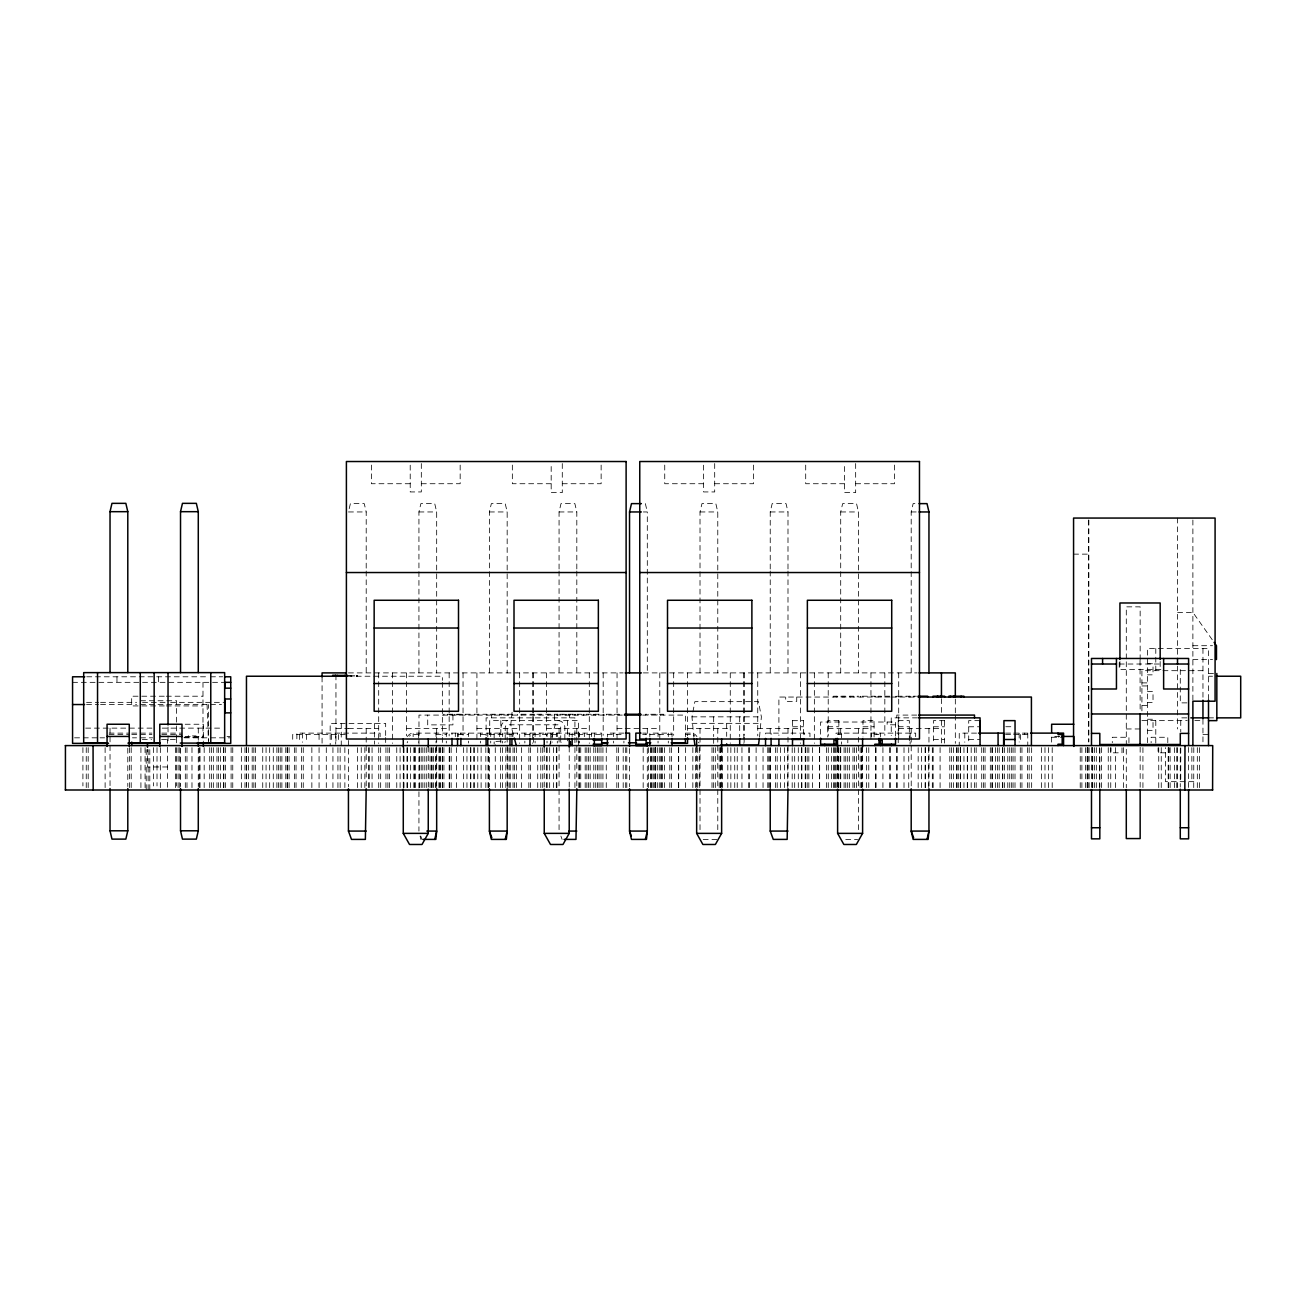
<?xml version="1.0" encoding="UTF-8"?>
<svg xmlns="http://www.w3.org/2000/svg" width="1306" height="1306" viewBox="0 0 1306 1306"><rect width="100%" height="100%" fill="white"/><g stroke="black" fill="none" stroke-linecap="round" stroke-linejoin="round"><path stroke-width="0.75" stroke-dasharray="5 3.75" d="M501.047 727.426L501.096 726.658A6.938 6.938 0 0 1 507.087 720.683L507.854 720.634M759.537 737.155L761.382 716.847L758.476 701.649L694.874 701.649L691.968 716.847L693.812 737.155M512.083 712.309L510.76 724.797L513.797 736.143M349.224 508.622L350.383 503.626L364.26 503.626L366.202 511.952L366.202 568.992M418.932 672.9L418.932 511.952L420.875 503.626L434.735 503.626L436.677 511.952L436.677 672.9M489.407 672.9L489.407 511.952L491.35 503.626L505.226 503.626L507.169 511.952L507.169 672.9M559.066 568.992L559.066 511.952L560.992 503.626L574.869 503.626L576.811 511.952L576.811 568.992M700.016 672.9L700.016 511.952L701.959 503.626L715.835 503.626L717.778 511.952L717.778 672.9M770.23 568.992L770.23 511.952L772.173 503.626L786.049 503.626L787.991 511.952L787.991 568.992M840.705 672.9L840.705 511.952L842.648 503.626L856.524 503.626L858.466 511.952L858.466 672.9M911.196 672.9L911.196 511.952L913.139 503.626L917.106 503.626M549.614 745.595L555.164 724.797L554.103 713.974M500.9 741.171L495.496 741.433L495.496 745.595M410.215 483.726L371.377 483.726L371.377 463.548M421.316 483.726L460.169 483.726L460.169 463.548M551.181 483.726L512.344 483.726L512.344 463.548M562.282 483.726L601.135 483.726L601.135 463.548M703.591 483.726L664.738 483.726L664.738 463.548M714.692 483.726L753.546 483.726L753.546 463.548M844.558 483.726L805.704 483.726L805.704 463.548M855.659 483.726L894.496 483.726L894.496 463.548M348.441 511.952L366.202 511.952M418.932 511.952L436.677 511.952M489.407 511.952L507.169 511.952M559.066 511.952L576.811 511.952M643.352 511.952L647.303 511.952L647.303 672.9M700.016 511.952L717.778 511.952M770.23 511.952L787.991 511.952M840.705 511.952L858.466 511.952M911.196 511.952L917.106 511.952M1073.565 554.136L1088.829 554.136M1177.62 612.4L1192.884 612.4L1214.107 642.372M1192.884 645.703L1212.539 645.703M1192.884 659.579L1212.539 659.579M1147.468 663.742L1153.018 663.742L1153.018 674.843L1147.468 674.843M1119.226 664.019L1160.854 664.019M1160.854 669.57L1119.226 669.57L1119.226 660.314M1202.957 670.68L1141.917 670.68L1141.917 712.635M348.441 672.9L623.158 672.9M643.352 672.9L917.106 672.9M1208.507 673.455L1213.503 673.455M347.494 675.398L357.289 675.398L357.289 676.23M347.494 676.23L442.359 676.23L442.359 680.312M1208.507 676.23L1212.539 676.23M86.751 676.786L208.421 676.786M210.462 676.786L222.657 676.786M72.565 682.336L225.187 682.336M1141.917 682.891L1147.468 682.891M1141.917 685.944L1147.468 685.944M1147.468 691.494L1153.018 691.494L1153.018 702.595L1147.468 702.595M164.262 696.212L131.661 696.212L131.661 705.926L164.262 705.926M166.303 696.212L202.985 696.212M889.761 696.212L878.171 696.212L878.171 697.045M913.58 696.212L916.437 696.212M889.761 697.045L778.898 697.045L778.898 735.49M890.904 697.045L916.437 697.045M140.542 700.751L176.62 700.751L176.62 737.547M86.555 702.35L98.554 702.35M100.562 702.35L136.542 702.35M142.55 702.35L168.605 702.35M170.613 702.35L225.187 702.35M1186.942 702.873L1180.281 702.873L1180.281 665.962M86.555 704.538L98.554 704.538M100.562 704.538L136.542 704.538M140.542 704.538L221.481 704.538M1141.917 705.371L1147.468 705.371M166.303 705.926L202.985 705.926M557.646 714.251L557.646 715.084L557.76 714.251L536.44 714.251L536.44 715.084M622.325 715.084L418.981 715.084L418.932 831.073M642.666 715.084L685.372 715.084L685.372 736.878M916.73 715.084L896.798 715.084L896.798 717.859M691.968 716.847L761.382 716.847M917.481 717.859L891.247 717.859L891.247 735.686M1186.811 717.859L1180.755 717.859L1180.755 731.817M1208.507 717.859L1214.547 717.859M1147.468 719.247L1153.018 719.247L1153.018 730.348L1147.468 730.348M792.497 720.667L803.598 720.667M838.844 720.667L827.743 720.634L827.743 737.008M898.218 720.667L909.319 720.634L909.319 743.604M944.565 720.667L933.463 720.634L933.463 743.604M979.794 720.667L968.709 720.634L968.709 743.604M1141.917 720.634L1187.236 720.634M1194.827 720.634L1202.957 720.634M691.968 723.344L761.382 723.344M185.191 724.242L203.344 724.242L203.344 741.433M895.426 724.797L887.133 724.797L887.133 722.022M792.497 726.773L803.598 726.74M827.743 726.74L838.844 726.74M862.972 726.773L874.073 726.74M898.218 726.74L909.319 726.74M933.463 726.773L944.565 726.773M968.709 726.773L979.794 726.773M1005.8 726.74L1011.35 726.74M85.69 728.128L152.149 728.128M162.205 728.128L212.551 728.128M214.576 728.128L222.624 728.128M335.952 728.405L348.163 728.405M348.441 728.405L378.691 728.405M406.444 728.405L449.166 728.405M476.919 728.405L519.657 728.405M546.577 728.405L589.3 728.405M617.052 728.405L623.158 728.405M625.199 728.405L659.791 728.405M687.544 728.405L730.266 728.405M757.741 728.405L800.48 728.405M828.216 728.405L870.955 728.405M898.708 728.405L941.446 728.405M1126.294 728.96L1140.154 728.96M109.084 733.123L129.261 733.123M131.759 733.123L151.937 733.123M161.797 733.123L181.991 733.123M623.909 733.123L607.372 733.123L607.372 736.682M642.683 733.123L646.111 733.123L646.111 736.584M685.372 733.123L690.923 733.123A6.938 6.938 0 0 1 696.931 736.584M976.545 733.123L959.241 733.123L959.241 745.595M1005.571 733.123L1011.628 733.123M1013.652 733.123L1028.638 733.123M109.084 734.511L129.261 734.511M131.759 734.511L151.937 734.511M161.797 734.511L181.991 734.511M345.421 734.511L292.707 734.511L292.707 741.906M418.981 734.511L413.431 734.511A5.551 5.551 0 0 0 409.513 736.127M436.041 734.511L446.309 734.511M458.243 734.511L468.511 734.511M480.445 734.511L512.915 734.511M524.849 734.511L557.303 734.511M569.236 734.511L601.707 734.511M607.372 734.511L623.909 734.511M642.683 734.511L646.111 734.511M649.833 734.511L672.035 734.511M685.372 734.511L690.923 734.511A5.551 5.551 0 0 1 694.841 736.127M837.424 734.511L841.586 734.511M879.036 734.511L874.873 734.511L874.873 733.123M1005.571 734.511L1011.628 734.511M1013.652 734.511L1027.773 734.511M1202.957 734.511L1208.507 734.511M185.191 736.437L203.344 736.437M227.032 736.437L230.738 736.437M1059.721 736.437L1051.64 736.437L1051.64 743.098M183.934 737.27L203.344 737.27M1051.64 737.27L1062.823 737.27M74.556 737.825L98.554 737.825M100.007 737.825L104.562 737.825M132.445 737.825L136.542 737.825M140.542 737.825L152.573 737.825M184.44 737.825L230.738 737.825M142.289 739.604L151.512 739.604M161.569 739.604L176.62 739.604M933.463 739.49L944.565 739.49M968.709 739.49L979.794 739.539M167.609 766.965L147.48 766.965L147.48 749.285M1193.798 781.674L1165.507 781.674L1165.507 747.603M716.945 839.399L703.069 839.399L701.861 836.069M845.749 839.399L857.634 839.399M558.07 720.634L558.837 720.683A6.938 6.938 0 0 1 564.829 726.658L564.878 740.616M560.894 836.069L562.102 839.399M420.761 836.069L421.985 839.399M645.36 503.626L647.303 511.952M420.091 836.069L420.875 839.399M207.05 704.538L208.454 741.433L208.536 704.538M1208.507 699.494L1208.507 648.478L1147.468 648.478L1147.468 744.485M1202.957 648.478L1202.957 699.069M1202.957 719.296L1202.957 745.595M1199.545 747.62L1199.545 789.999M1197.324 747.62L1197.324 789.999M1193.798 747.603L1193.717 789.999M1192.884 520.066L1192.884 701.208M1191.856 747.603L1191.856 781.674M1188.607 747.44L1188.607 787.6M1180.755 747.767L1180.755 781.674M1180.281 748.55L1180.281 787.126M1177.62 518.058L1177.62 655.955M1177.62 666.093L1177.62 690.417M1177.62 692.458L1177.62 728.96M1177.343 747.62L1177.343 789.999M1176.788 747.62L1176.788 789.999M1174.567 747.62L1174.567 789.999M1170.127 747.62L1170.127 789.999M1169.18 747.816L1169.18 752.811L1158.079 752.811L1158.079 747.816M1168.462 747.62L1168.462 789.999M1168.184 747.62L1168.184 789.999M1167.793 742.69L1167.793 737.27L1151.141 737.27L1151.141 742.69M1161.246 747.62L1161.246 789.999M1160.169 661.505L1160.169 669.57M1158.748 747.62L1158.748 789.999M1155.794 648.478L1155.794 670.68M1155.794 720.634L1155.794 744.485M1142.93 747.62L1142.93 789.999M1140.154 659.759L1140.154 606.849L1126.294 606.849L1126.294 659.759M1140.04 660.314L1140.154 712.668M1140.154 747.228L1140.154 787.812M1128.939 742.69L1128.939 737.27L1112.288 737.27L1112.288 742.69M1126.294 661.799L1126.294 787.812M1123.519 747.62L1123.519 789.999M1122.001 747.816L1122.001 752.811L1110.9 752.811L1110.9 747.816M1119.928 661.505L1119.928 669.57M1115.471 747.62L1115.471 789.999M1110.753 747.62L1110.753 789.999M1108.255 747.62L1108.255 789.999M1101.595 747.62L1101.595 789.999M1099.815 748.55L1099.815 787.126M1099.652 747.62L1099.652 789.999M1096.322 747.62L1096.322 789.999M1094.379 747.62L1094.379 789.999M1092.714 747.62L1092.714 789.999M1092.436 747.62L1092.436 789.999M1091.49 747.44L1091.49 787.6M1089.106 747.62L1089.106 789.999M1088.829 520.066L1088.829 741.906M1088.649 520.082L1088.649 741.906M1087.996 747.62L1087.996 789.999M1087.441 747.62L1087.441 789.999M1087.163 747.62L1087.163 789.999M1085.498 747.62L1085.498 789.999M1081.89 747.62L1081.89 789.999M1080.225 747.62L1080.225 789.999M1058.774 735.898L1058.774 737.27M1052.195 747.62L1052.195 789.999M1048.587 747.62L1048.587 789.999M1044.98 747.62L1044.98 789.999M1041.372 747.62L1041.372 789.999M1031.658 747.62L1031.658 789.999M1029.161 747.62L1029.161 789.999M1027.773 733.123L1027.773 745.595M1027.495 747.62L1027.495 789.999M1024.72 733.123L1024.72 734.511M1021.945 747.62L1021.945 789.999M1020.557 734.511L1020.557 742.265M1020.28 747.62L1020.28 789.999M1019.17 733.123L1019.17 742.037M1015.007 747.62L1015.007 789.999M1013.064 747.62L1013.064 789.999M1011.677 747.62L1011.677 789.999M1009.734 747.62L1009.734 789.999M1007.791 747.62L1007.791 789.999M1004.461 747.62L1004.461 789.999M1002.796 747.62L1002.796 789.999M1002.518 747.62L1002.518 789.999M999.188 747.62L999.188 789.999M997.523 747.62L997.523 789.999M995.596 747.62L995.596 789.999M992.266 747.62L992.266 789.999M991.989 747.62L991.989 789.999M990.323 747.62L990.323 789.999M985.051 747.62L985.051 789.999M983.385 747.62L983.385 789.999M981.72 747.62L981.72 789.999M976.17 747.62L976.17 789.999M974.505 747.62L974.505 789.999M971.174 747.62L971.174 789.999M967.566 747.62L967.566 789.999M967.289 747.62L967.289 789.999M964.791 733.123L964.791 742.265M963.959 747.62L963.959 789.999M960.628 747.62L960.628 789.999M960.351 747.62L960.351 789.999M958.686 747.62L958.686 789.999M957.02 747.62L957.02 789.999M956.743 747.62L956.743 789.999M955.323 699.085L955.323 713.174M955.323 715.182L955.323 743.375M953.413 747.62L953.413 789.999M951.47 747.62L951.47 789.999M949.805 747.62L949.805 789.999M944.565 720.634L944.565 743.604M941.446 698.661L941.446 712.537M941.446 720.471L941.446 743.375M940.091 747.62L940.091 789.999M933.153 747.62L933.153 789.999M932.321 747.62L932.321 789.999M928.958 728.405L928.958 786.783M928.713 747.62L928.713 789.999M925.383 747.62L925.383 789.999M925.105 747.62L925.105 789.999M921.497 747.62L921.497 789.999M918.167 747.62L918.167 789.999M915.669 736.682L915.669 733.123L836.036 733.123L836.036 736.682M914.543 696.212L914.543 697.045M913.792 696.212L913.58 697.045M911.196 728.405L911.229 789.999M910.151 697.045L910.151 696.212L895.508 696.212L895.508 697.045M910.119 733.123L910.119 744.208M909.172 696.212L909.172 697.045M908.731 747.62L908.731 789.999M905.923 696.212L905.923 697.045M904.013 747.62L904.013 789.999M898.708 672.9L898.708 739.637M898.479 696.212L898.479 697.045M898.218 720.634L898.218 742.722M897.075 747.62L897.075 789.999M896.798 747.62L896.798 789.999M896.177 696.212L896.177 697.045M895.998 696.212L895.998 697.045M895.541 736.143L895.541 722.022L820.609 722.022L820.609 736.143M890.137 747.62L890.137 789.999M889.859 747.62L889.859 789.999M884.831 672.9L884.831 735.327M882.921 747.62L882.921 789.999M881.321 696.212L881.321 697.045M880.424 733.123L880.424 736.682M876.816 733.123L876.816 734.511M875.983 747.62L875.983 789.999M875.706 747.62L875.706 789.999M875.216 697.045L875.216 696.212L857.193 696.212L857.193 697.045M874.971 696.212L874.971 697.045M874.073 737.008L874.073 720.634L862.972 720.634L862.972 737.008M871.265 733.123L871.265 736.682M870.955 672.9L870.955 739.637M868.768 747.62L868.768 789.999M866.547 747.62L866.547 789.999M862.597 747.048L862.678 789.999M861.846 747.62L861.846 789.999M861.568 747.62L861.568 789.999M860.474 696.212L860.474 697.045M860.181 747.62L860.181 789.999M858.466 728.405L858.466 831.073M856.573 747.62L856.573 789.999M855.659 463.548L855.659 492.607L844.558 492.607L844.558 463.548M854.63 747.62L854.63 789.999M853.732 697.045L853.732 696.212L833.391 696.212L833.391 697.045M852.965 747.62L852.965 789.999M850.581 696.212L850.581 697.045M849.357 696.212L849.357 697.045M849.357 747.62L849.357 789.999M847.806 739.963L847.806 742.804M847.692 747.62L847.692 789.999M845.749 747.62L845.749 789.999M844.394 696.212L844.394 697.045M844.084 747.62L844.084 789.999M843.627 696.212L843.627 697.045M842.484 696.212L842.484 697.045M841.586 733.123L841.586 744.208M840.705 728.405L840.705 736.453M840.754 747.62L840.754 789.999M840.476 747.62L840.476 789.999M838.844 720.634L838.844 737.008M838.811 747.62L838.811 789.999M838.256 747.62L838.256 789.999M837.701 696.212L837.701 697.045M837.619 747.048L837.619 787.192M836.868 747.62L836.868 789.999M836.33 696.212L836.33 697.045M835.481 747.62L835.481 789.999M834.371 747.62L834.371 789.999M833.538 747.62L833.538 789.999M831.596 747.62L831.596 789.999M828.216 672.9L828.216 735.898M828.265 747.62L828.265 789.999M826.6 747.62L826.6 789.999M819.662 747.62L819.662 789.999M819.384 747.62L819.384 789.999M814.356 672.9L814.356 743.375M812.446 747.62L812.446 789.999M809.949 736.682L809.949 733.123L765.545 733.123L765.545 736.682M808.838 747.62L808.838 789.999M807.173 747.62L807.173 789.999M805.508 747.62L805.508 789.999M805.231 747.62L805.231 789.999M804.398 733.123L804.398 734.511M803.598 720.634L803.598 737.008M801.9 747.62L801.9 789.999M801.623 747.62L801.623 789.999M800.48 672.9L800.48 743.375M798.293 747.62L798.293 789.999M796.725 697.045L796.725 701.371L785.69 701.371L785.69 697.045M794.685 747.62L794.685 789.999M792.497 720.634L792.497 737.008M792.187 747.62L792.187 789.999M787.991 571.032L787.991 672.9M787.991 728.405L787.991 786.783M787.747 747.62L787.747 789.999M784.416 747.62L784.416 789.999M780.531 747.62L780.531 789.999M777.201 747.62L777.201 789.999M775.535 747.62L775.535 789.999M771.095 733.123L771.095 734.511M770.23 571.032L770.23 672.9M770.23 728.405L770.23 736.453M770.262 747.62L770.262 789.999M769.985 747.62L769.985 789.999M768.875 747.62L768.875 789.999M767.765 747.62L767.765 789.999M763.047 747.62L763.047 789.999M757.741 672.9L757.741 735.898M756.109 747.62L756.109 789.999M749.171 747.62L749.171 789.999M748.893 747.62L748.893 789.999M744.142 672.9L744.142 735.327M744.142 737.335L744.142 743.375M743.865 672.9L743.865 743.375M741.955 747.62L741.955 789.999M739.686 716.847L739.686 736.568M737.237 747.62L737.237 789.999M734.739 747.62L734.739 789.999M730.854 747.62L730.854 789.999M730.266 672.9L730.266 743.375M727.817 747.62L727.817 789.999M726.675 723.361L726.675 736.372M722.545 747.62L722.545 789.999M721.63 747.048L721.712 789.999M720.879 747.62L720.879 789.999M720.602 747.62L720.602 789.999M719.214 747.62L719.214 789.999M717.778 728.405L717.778 831.073M715.329 747.62L715.329 789.999M714.692 463.548L714.692 491.938L703.591 491.938L703.591 463.548M713.664 716.847L713.664 736.568M713.664 738.527L713.664 743.408M713.664 747.62L713.664 789.999M711.999 747.62L711.999 789.999M700.016 728.405L700.016 831.073M699.232 747.62L699.232 789.999M697.29 747.62L697.29 789.999M696.653 747.048L696.653 787.192M695.625 747.62L695.625 789.999M692.849 747.62L692.849 789.999M687.544 672.9L687.544 735.898M685.634 747.62L685.634 789.999M678.696 747.62L678.696 789.999M678.418 747.62L678.418 789.999M673.667 672.9L673.667 735.327M672.035 736.682L672.035 733.123L649.833 733.123L649.833 736.682M671.48 747.62L671.48 789.999M669.815 747.62L669.815 789.999M668.297 733.123L668.297 736.584M668.297 741.139L668.297 743M664.542 747.62L664.542 789.999M663.579 715.084L663.579 714.251L645.376 714.251L645.376 715.084M662.599 747.62L662.599 789.999M661.211 747.62L661.211 789.999M660.934 747.62L660.934 789.999M660.444 714.251L660.444 715.084M659.791 672.9L659.791 739.637M659.269 747.62L659.269 789.999M658.044 733.123L658.044 736.584M658.044 741.139L658.044 743M657.326 747.62L657.326 789.999M657.049 714.251L657.049 715.084M655.661 747.62L655.661 789.999M655.383 747.62L655.383 789.999M654.828 747.62L654.828 789.999M653.718 747.62L653.718 789.999M652.053 747.62L652.053 789.999M651.221 747.62L651.221 789.999M650.388 747.62L650.388 789.999M648.445 747.62L648.445 789.999M648.151 714.251L648.151 715.084M647.303 728.405L647.303 736.453M647.303 748.534L647.303 786.783M643.172 747.62L643.172 789.999M629.541 748.534L629.541 786.783M626.798 747.62L626.798 789.999M625.688 747.62L625.688 789.999M623.909 741.139L623.909 743M623.191 747.62L623.191 789.999M619.289 715.084L619.289 714.251L602.997 714.251L602.997 715.084M618.473 747.62L618.473 789.999M618.179 714.251L618.179 715.084M617.052 672.9L617.052 739.637M616.807 747.62L616.807 789.999M614.571 714.251L614.571 715.084M613.64 733.123L613.64 736.584M613.64 741.139L613.64 743M606.31 714.251L606.31 715.084M606.262 747.62L606.262 789.999M603.747 714.251L603.747 715.084M603.552 714.251L603.552 715.084M603.176 672.9L603.176 735.327M602.931 747.62L602.931 789.999M601.707 736.584L601.707 733.123L413.137 733.123L413.137 736.682M600.989 747.62L600.989 789.999M599.046 747.62L599.046 789.999M599.013 715.084L599.013 714.251L582.966 714.251L582.966 715.084M598.491 714.251L598.491 715.084M597.381 747.62L597.381 789.999M595.732 747.62L595.732 789.999M595.405 714.251L595.405 715.084M594.916 714.251L594.916 715.084M594.344 733.123L594.344 736.682M593.626 714.251L593.626 715.084M593.789 747.62L593.789 789.999M591.438 733.123L591.438 736.584M590.181 747.62L590.181 789.999M589.3 672.9L589.3 743.375M588.516 747.62L588.516 789.999M588.353 714.251L588.353 715.084M586.851 747.62L586.851 789.999M585.186 747.62L585.186 789.999M584.353 733.123L584.353 736.682M583.913 714.251L583.913 715.084M583.7 714.251L583.7 715.084M581.431 715.084L581.431 714.251L559.311 714.251L559.311 715.084M580.746 747.62L580.746 789.999M579.505 733.123L579.505 736.584M579.505 741.139L579.505 743M579.635 747.62L579.635 789.999M578.803 733.123L578.803 742.265M578.803 747.62L578.803 789.999M578.525 745.595L578.525 720.634L489.717 720.634L489.717 735.996M577.725 714.251L577.725 715.084M576.811 571.032L576.811 672.9M576.811 728.405L576.811 786.783M575.342 714.251L575.342 715.084M574.918 735.686L574.918 717.859L486.11 717.859L486.11 735.686M574.918 737.678L574.918 743.62M574.918 747.62L574.918 789.999M574.362 714.251L574.362 715.084M572.534 714.251L572.534 715.084M572.142 733.123L572.142 736.682M570.281 714.251L570.281 715.084M569.367 715.084L569.367 717.859M569.236 733.123L569.236 736.584M569.22 747.048L569.22 787.192M568.208 714.251L568.208 715.084M567.424 720.634L567.424 740.877M566.233 714.251L566.233 715.084M565.253 714.251L565.253 715.084M562.853 714.251L562.853 715.084M562.282 463.548L562.282 492.607L551.181 492.607L551.181 463.548M560.715 740.747L560.715 727.573A2.775 2.775 0 0 0 557.94 724.797L507.985 724.797A2.775 2.775 0 0 0 505.21 727.573L505.21 740.747M559.066 571.032L559.066 672.9M559.066 728.405L559.066 831.073M557.352 714.251L557.352 715.084M557.303 733.123L557.303 736.584M557.303 741.139L557.303 743M556.878 747.62L556.878 789.999M556.323 733.123L556.323 736.682M556.323 747.62L556.323 789.999M554.283 714.251L554.283 715.084M553.548 747.62L553.548 789.999M552.16 733.123L552.16 742.265M550.773 733.123L550.773 744.208M549.663 747.62L549.663 789.999M548.194 714.251L548.194 715.084M547.165 747.62L547.165 789.999M547.034 733.123L547.034 736.584M547.034 741.139L547.034 743M546.577 672.9L546.577 735.898M546.332 747.62L546.332 789.999M545.5 733.123L545.5 734.511M544.243 747.048L544.243 787.192M542.725 747.62L542.725 789.999M540.782 747.62L540.782 789.999M540.096 714.251L540.096 715.084M539.949 733.123L539.949 736.682M537.729 747.62L537.729 789.999M535.101 733.123L535.101 736.584M535.101 741.139L535.101 743M534.089 715.084L534.089 714.251L517.584 714.251L517.584 715.084M533.534 672.9L533.534 735.327M533.534 737.335L533.534 743.375M533.191 714.251L533.191 715.084M532.701 672.9L532.701 743.375M530.514 747.62L530.514 789.999M529.958 733.123L529.958 736.682M528.848 747.62L528.848 789.999M524.849 733.123L524.849 736.584M524.849 741.139L524.849 743M521.633 747.62L521.633 789.999M521.094 714.251L521.094 715.084M519.657 672.9L519.657 743.375M517.47 733.123L517.47 734.511M516.36 747.62L516.36 789.999M514.417 747.62L514.417 789.999M512.915 733.123L512.915 736.584M513.029 747.62L513.029 789.999M512.23 715.084L512.23 714.251L489.619 714.251L489.619 715.084M511.919 733.123L511.919 736.682M510.254 747.62L510.254 789.999M509.977 733.123L509.977 736.682M509.144 747.62L509.144 789.999M508.72 714.251L508.72 715.084M507.756 747.62L507.756 789.999M507.365 714.251L507.365 715.084M507.169 728.405L507.169 786.783M505.814 747.62L505.814 789.999M502.647 733.123L502.647 736.584M502.647 741.139L502.647 743M502.484 747.62L502.484 789.999M501.847 714.251L501.847 715.084M500.998 714.251L500.998 715.084M500.818 720.634L500.818 742.82M500.541 747.62L500.541 789.999M499.725 714.251L499.725 715.084M499.708 733.123L499.708 736.682M495.268 747.62L495.268 789.999M494.403 714.251L494.403 715.084M494.158 733.123L494.158 744.208M492.901 714.251L492.901 715.084M491.66 715.084L491.66 717.859M490.713 733.123L490.713 736.584M490.713 741.139L490.713 743M489.407 728.405L489.407 736.453M489.407 748.534L489.407 786.783M488.33 747.62L488.33 789.999M488.052 747.62L488.052 789.999M487.775 733.123L487.775 736.682M486.975 715.084L486.975 714.251L443.828 714.251L443.828 715.084M485.832 747.62L485.832 789.999M481.114 747.62L481.114 789.999M480.445 733.123L480.445 736.584M480.445 741.139L480.445 743M478.11 714.251L478.11 715.084M477.784 747.62L477.784 789.999M476.919 672.9L476.919 739.637M474.6 714.251L474.6 715.084M474.176 747.62L474.176 789.999M473.898 747.62L473.898 789.999M470.846 747.62L470.846 789.999M470.568 747.62L470.568 789.999M468.511 733.123L468.511 736.584M468.511 741.139L468.511 743M466.96 747.62L466.96 789.999M465.736 714.251L465.736 715.084M463.646 747.62L463.646 789.999M463.042 672.9L463.042 735.327M462.226 714.251L462.226 715.084M460.871 733.123L460.871 734.511M459.843 714.251L459.843 715.084M458.863 714.251L458.863 715.084M458.243 733.123L458.243 736.584M457.541 733.123L457.541 736.682M457.035 714.251L457.035 715.084M456.431 747.62L456.431 789.999M455.321 733.123L455.321 736.682M454.782 714.251L454.782 715.084M452.937 715.084L452.937 724.879L427.715 724.879L427.715 715.084M452.709 714.251L452.709 715.084M451.99 733.123L451.99 734.511M451.158 747.62L451.158 789.999M450.733 714.251L450.733 715.084M449.754 714.251L449.754 715.084M449.493 747.62L449.493 789.999M449.166 672.9L449.166 735.898M449.215 747.62L449.215 789.999M447.37 714.251L447.37 715.084M446.309 733.123L446.309 736.584M446.309 741.139L446.309 743M443.942 747.62L443.942 789.999M442.359 682.352L442.359 735.409M442.359 737.433L442.359 743.555M442.554 747.62L442.554 789.999M442.277 747.62L442.277 789.999M440.612 747.62L440.612 789.999M439.779 747.62L439.779 789.999M438.947 747.62L438.947 789.999M436.677 728.405L436.677 786.783M436.171 747.62L436.171 789.999M436.041 733.123L436.041 736.584M436.041 741.139L436.041 743M435.339 747.62L435.339 789.999M433.396 747.62L433.396 789.999M432.008 747.62L432.008 789.999M431.731 747.62L431.731 789.999M430.066 747.62L430.066 789.999M428.254 747.048L428.401 789.999M426.736 747.62L426.736 789.999M424.793 747.62L424.793 789.999M422.85 747.62L422.85 789.999M421.316 463.548L421.316 491.938L410.215 491.938L410.215 463.548M421.185 747.62L421.185 789.999M419.52 747.62L419.52 789.999M418.687 733.123L418.687 742.265M415.357 747.62L415.357 789.999M414.247 747.62L414.247 789.999M413.969 747.62L413.969 789.999M410.639 747.62L410.639 789.999M407.309 747.62L407.309 789.999M407.031 747.62L407.031 789.999M406.444 672.9L406.444 735.898M403.978 747.62L403.978 789.999M403.423 747.62L403.423 789.999M403.276 747.048L403.276 787.192M400.093 747.62L400.093 789.999M396.763 747.62L396.763 789.999M392.567 672.9L392.567 743.375M389.547 747.62L389.547 789.999M387.882 747.62L387.882 789.999M385.939 747.62L385.939 789.999M385.662 735.507L385.662 723.41L330.173 723.41L330.173 745.595M385.662 737.531L385.662 743.587M380.666 747.62L380.666 789.999M380.111 736.682L380.111 733.123L296.87 733.123L296.87 742.037M378.691 672.9L378.691 743.375M378.724 747.62L378.724 789.999M374.561 723.41L374.561 744.208M372.063 747.62L372.063 789.999M369.288 747.62L369.288 789.999M368.455 747.62L368.455 789.999M366.202 571.032L366.202 672.9M366.202 728.405L366.202 786.783M364.847 747.62L364.847 789.999M361.24 747.62L361.24 789.999M357.632 747.62L357.632 789.999M354.661 675.398L354.661 676.23M353.583 675.398L353.583 676.23M351.412 675.398L351.412 676.23M350.873 675.398L350.873 676.23M348.441 740.469L348.441 786.783M344.866 747.62L344.866 789.999M341.258 723.41L341.258 745.595M340.148 747.62L340.148 789.999M338.483 734.511L338.483 741.906M337.928 747.62L337.928 789.999M335.952 674.875L335.952 743.375M335.707 733.123L335.707 744.208M332.932 747.62L332.932 789.999M331.544 734.511L331.544 741.906M326.288 747.62L326.288 789.999M322.076 676.932L322.076 743.375M319.072 734.511L319.072 741.906M319.072 747.62L319.072 789.999M311.856 747.62L311.856 789.999M306.584 734.511L306.584 741.906M303.253 747.62L303.253 789.999M302.421 733.123L302.421 742.265M301.588 747.62L301.588 789.999M299.645 734.511L299.645 741.906M296.038 747.62L296.038 789.999M294.372 747.62L294.372 789.999M289.099 747.62L289.099 789.999M287.434 747.62L287.434 789.999M287.157 747.62L287.157 789.999M285.769 747.62L285.769 789.999M281.884 747.62L281.884 789.999M280.219 747.62L280.219 789.999M278.553 747.62L278.553 789.999M276.888 747.62L276.888 789.999M273.281 747.62L273.281 789.999M269.673 747.62L269.673 789.999M266.065 747.62L266.065 789.999M262.735 747.62L262.735 789.999M255.519 747.62L255.519 789.999M253.854 747.62L253.854 789.999M252.189 747.62L252.189 789.999M248.581 747.62L248.581 789.999M246.638 747.62L246.638 785.967M246.361 747.62L246.361 789.999M244.973 747.62L244.973 789.999M241.365 747.62L241.365 789.999M232.762 747.62L232.762 789.999M231.097 747.62L231.097 789.999M225.546 747.62L225.546 789.999M223.881 747.62L223.881 789.999M223.604 747.62L223.604 789.999M220.551 747.62L220.551 789.999M218.608 747.62L218.608 789.999M216.943 747.62L216.943 789.999M213.335 747.62L213.335 789.999M211.392 747.62L211.392 789.999M209.727 747.62L209.727 789.999M204.177 747.62L204.177 789.999M202.985 682.336L202.985 737.825M200.014 747.62L200.014 789.999M199.181 747.62L199.181 789.999M198.283 728.128L198.283 740.192M198.283 748.256L198.283 786.506M196.047 737.27L196.047 735.898L188.293 735.898L188.293 737.27M191.982 747.62L191.982 789.999M186.987 747.62L186.987 789.999M185.321 747.62L185.321 789.999M180.522 748.256L180.522 786.506M179.771 747.62L179.771 789.999M178.106 747.62L178.106 789.999M176.62 737.825L176.62 743.375M176.441 747.62L176.441 785.967M175.608 747.62L175.608 789.999M168.033 727.001L168.033 743.098M167.609 739.604L167.609 743.375M167.609 747.31L167.56 789.999M160.344 747.62L160.344 789.999M158.581 676.786L158.581 682.336M157.014 747.62L157.014 785.967M153.406 747.62L153.406 785.967M149.798 749.644L149.798 789.999M148.133 749.644L148.133 789.999M146.19 749.644L146.19 789.999M145.08 747.62L145.08 789.999M140.917 747.62L140.917 789.999M131.204 747.62L131.204 789.999M129.539 747.62L129.539 789.999M127.792 748.256L127.792 786.506M116.969 676.786L116.969 682.336M110.031 728.128L110.031 786.506M105.117 747.62L105.117 789.999M88.188 747.62L88.188 789.999M86.245 747.62L86.245 789.999M82.915 747.62L82.915 785.967M699.069 743A4.163 4.163 0 0 1 698.416 742.135M407.684 741.498A5.551 5.551 0 0 1 407.129 742.836M407.423 736.584A6.938 6.938 0 0 1 413.431 733.123M561.074 742.608A4.849 4.849 0 0 1 560.747 741.384M505.177 741.384A4.849 4.849 0 0 1 504.851 742.608M356.897 676.23L356.897 675.398L356.816 676.23"/><path stroke-width="1.5" d="M366.202 788.791L365.37 839.399L351.494 839.399L348.441 831.073L348.441 788.791M576.811 788.791L575.979 839.399L564.094 839.399M787.991 788.791L787.159 839.399L773.283 839.399L770.23 831.073L770.23 788.791M759.276 739.131L758.476 745.04L720.716 745.04M110.031 672.623L110.031 511.674L111.973 503.349L125.849 503.349L127.792 511.674L127.792 672.623M180.522 672.623L180.522 511.674L182.465 503.349L196.341 503.349L198.283 511.674L198.283 672.623M127.792 788.514L127.792 830.796L125.849 839.121L111.973 839.121L110.031 830.796L110.031 788.514M198.283 788.514L198.283 830.796L196.341 839.121L182.465 839.121L180.522 830.796L180.522 788.514M434.735 839.399L436.677 831.073L436.677 788.791M505.226 839.399L507.169 831.073L507.169 788.791M629.541 672.9L629.541 511.952L631.484 503.626L641.393 503.626M645.36 839.399L647.303 831.073L647.303 788.791M927.015 839.399L928.958 831.073L928.958 788.791M428.254 789.199L428.254 833.375L422.018 844.476L409.529 844.476L403.276 833.375L403.276 789.199M569.22 789.199L569.22 833.375L562.984 844.476L550.495 844.476L544.243 833.375L544.243 789.199M721.63 789.199L721.63 833.375L715.378 844.476L702.889 844.476L696.653 833.375L696.653 789.199M862.597 789.199L862.597 833.375L856.344 844.476L843.856 844.476L837.619 833.375L837.619 789.199M919.081 503.626L927.015 503.626L928.958 511.952L928.958 672.9M110.031 511.674L127.792 511.674M180.522 511.674L198.283 511.674M629.541 511.952L641.377 511.952M919.081 511.952L928.958 511.952M346.4 572.534L626.113 572.534M639.76 572.534L919.473 572.534M374.153 628.023L458.504 628.023M514.009 628.023L598.36 628.023M667.513 628.023L751.881 628.023M807.369 628.023L891.72 628.023M1091.49 664.019L1116.45 664.019M1163.63 664.019L1188.607 664.019M346.123 672.9L322.076 672.9L322.076 676.932M625.199 672.9L641.475 672.9M919.049 672.9L955.323 672.9L955.323 697.061M332.573 675.398L347.429 675.398M347.445 676.23L246.459 676.23L246.459 745.595M1216.555 676.23L1240.7 676.23L1240.7 717.859L1216.555 717.859M84.727 676.786L72.565 676.786L72.565 743.375L108.561 743.375M224.648 676.786L230.738 676.786L230.738 743.375L197.01 743.375M230.738 682.336L225.187 682.336L225.187 688.442M374.153 683.528L458.504 683.528M514.009 683.528L598.36 683.528M667.513 683.528L751.881 683.528M807.369 683.528L891.72 683.528M225.187 688.164L230.738 688.164M1091.49 688.997L1116.45 688.997L1116.45 658.469M1188.607 688.997L1163.63 688.997L1163.63 658.469M918.085 696.212L927.717 696.212L927.57 697.045M918.102 697.045L1031.413 697.045L1031.413 745.595M225.187 698.988L230.738 698.988M72.565 704.538L84.564 704.538M230.738 712.864L225.187 712.864L225.187 698.612M1091.49 713.974L1188.607 713.974M624.578 714.251L640.985 714.251M624.366 715.084L640.985 715.084M918.722 715.084L974.505 715.084L974.505 717.859M918.722 717.859L980.055 717.859L980.055 745.595M1190.794 717.859L1208.507 717.859M1208.507 720.634L1216.833 720.634L1216.833 673.472M1073.842 724.242L1051.64 724.242L1051.64 732.372M625.541 733.123L629.574 733.123L629.541 746.51M640.968 733.123L635.842 733.123L635.842 745.612L646.111 745.612L646.111 738.265M978.504 733.123L1003.628 733.123L1003.628 745.595M1030.597 733.123L1063.574 733.123L1063.574 745.595M1091.49 733.401L1099.815 733.401L1099.815 744.485L1180.281 744.485L1180.281 733.401L1188.607 733.401M107.059 736.437L129.261 736.437M159.789 736.437L181.991 736.437M1061.729 736.437L1073.842 736.437L1073.842 746.428M792.497 739.49L803.598 739.49M1003.939 739.49L1015.04 739.49M593.153 740.061L601.707 740.061M635.842 740.061L646.111 740.061M837.26 739.963L833.93 739.963L833.93 745.595M878.889 739.963L882.219 739.963L882.219 745.595M602.001 742.82L608.09 742.82M628.431 742.82L636.561 742.82M646.731 742.82L650.796 742.82M671.137 742.82L685.372 742.82L685.372 738.87M107.843 743.098L83.682 743.098L83.682 672.623L224.648 672.623L224.648 743.098L180.244 743.098M127.972 743.098L160.197 743.098M128.543 743.375L159.561 743.375M603.176 743.375L607.143 743.375M673.667 743.375L687.544 743.375L687.544 737.759M593.153 744.224L601.707 744.224M635.842 744.224L646.111 744.224M834.909 744.208L820.609 744.208L820.609 738.168M881.272 744.208L895.541 744.208L895.541 738.168M65.3 745.595L1212.719 745.595L1212.588 789.999M593.153 745.612L601.707 745.612L601.707 738.265M65.3 789.999L1212.719 789.999M1091.49 827.743L1099.815 827.743M1180.281 827.743L1188.607 827.743M110.031 830.796L127.792 830.796M180.522 830.796L198.283 830.796M348.441 831.073L366.202 831.073M426.817 831.073L436.677 831.073L435.845 839.399L422.85 839.399M568.926 831.073L576.811 831.073M770.23 831.073L787.991 831.073M403.276 833.375L428.254 833.375M544.243 833.375L569.22 833.375M696.653 833.375L721.63 833.375M837.619 833.375L862.597 833.375M1214.107 642.372L1216.474 645.703L1216.474 659.579M913.629 837.734L911.196 831.073L911.196 788.791M631.369 836.069L629.541 831.073L629.541 788.791M491.856 837.734L489.407 831.073L489.407 788.791M514.286 738.037L516.311 745.595M694.09 739.131L694.874 745.04M1208.507 700.016L1208.507 745.595M1202.957 700.163L1202.957 718.626M1192.884 745.595L1192.884 701.208L1215.086 701.208L1215.086 518.058L1073.565 518.058L1073.565 745.595M1188.607 745.432L1188.607 658.469L1091.49 658.469L1091.49 745.432M1188.607 789.608L1188.607 838.844L1180.281 838.844L1180.281 789.167M1184.983 745.595L1184.836 789.999M1177.506 658.469L1177.506 664.019M1160.169 659.481L1160.169 602.98L1119.928 602.98L1119.928 659.481M1140.04 713.974L1140.04 744.485M1140.154 789.852L1140.154 838.566L1126.294 838.566L1126.294 789.852M1102.591 658.469L1102.591 664.019M1099.815 789.167L1099.815 838.844L1091.49 838.844L1091.49 789.608M1058.023 733.123L1058.023 734.511L1062.186 734.511L1062.186 744.208L1058.023 744.208L1058.023 745.595M1015.04 745.595L1015.04 720.634L1003.939 720.634L1003.939 745.595M998.078 733.123L998.078 745.595M979.794 720.634L979.794 733.988M963.91 697.045L963.91 696.212L948.825 696.212L948.825 697.045M961.118 696.212L961.118 697.045M953.641 696.212L953.641 697.045M950.229 696.212L950.229 697.045M944.613 697.045L944.613 696.212L933.023 696.212L933.023 697.045M941.446 672.9L941.446 696.686M940.402 696.212L940.402 697.045M937.92 696.212L937.92 697.045M937.333 696.212L937.333 697.045M891.378 744.208L891.378 745.595M880.424 738.461L880.424 745.595M879.036 738.38L879.036 744.208L874.873 744.208L874.873 745.595M862.597 739.016L862.597 747.048M837.424 738.38L837.619 747.048M836.036 738.461L836.036 745.595M824.772 744.208L824.772 745.595M803.598 738.608L803.598 745.595M792.497 738.608L792.497 745.595M778.898 739.539L778.898 745.595M771.095 738.38L771.095 745.595M765.545 738.461L765.545 745.595M739.686 738.527L739.686 745.04M726.675 743.832L726.675 745.04M721.63 739.016L721.63 747.048M696.653 739.016L696.653 747.048M672.035 738.38L672.035 745.595M649.833 738.38L649.833 745.595M647.303 742.494L647.303 746.51M638.814 714.251L638.814 715.084M626.733 714.251L626.733 715.084M607.372 738.38L607.372 745.595M594.344 738.38L594.344 745.595M572.142 738.38L572.142 745.595M570.428 741.433L570.428 745.595M569.22 739.016L569.22 747.048M544.243 739.016L544.243 747.048M529.958 738.38L529.958 745.595M511.919 738.461L511.919 745.595M509.977 738.38L509.977 745.595M487.775 738.38L487.775 745.595M486.11 737.678L486.11 745.595M460.871 738.38L460.871 745.595M457.541 738.461L457.541 745.595M451.99 738.38L451.99 745.595M428.254 739.016L428.254 747.048M403.276 739.016L403.276 747.048M344.686 675.398L344.686 676.23M337.585 675.398L337.585 676.23M335.495 675.398L335.495 676.23M335.038 675.398L335.038 676.23M333.063 675.398L333.063 676.23M210.772 672.623L210.772 743.098M203.344 742.265L203.344 746.428M198.283 742.216L198.283 746.232M181.991 746.428L181.991 724.242L159.789 724.242L159.789 746.428M168.033 672.623L168.033 724.977M154.157 672.623L154.157 743.098M147.48 743.375L147.48 747.31M140.281 672.623L140.281 743.098M131.759 742.037L131.759 745.595M129.261 746.428L129.261 724.242L107.059 724.242L107.059 746.428M97.542 672.623L97.542 743.098M93.053 745.595L93.183 789.999M65.431 745.595L65.431 789.999M507.169 831.073L506.336 839.399L491.35 839.399L489.407 831.073L507.169 831.073M647.303 831.073L646.47 839.399L631.484 839.399L629.541 831.073L647.303 831.073M928.958 831.073L928.125 839.399L913.139 839.399L911.196 831.073L928.958 831.073M626.113 461.524L346.4 461.524L346.4 739.016L626.113 739.016L626.113 461.524M919.473 461.524L639.76 461.524L639.76 739.016L919.473 739.016L919.473 461.524M458.504 600.27L374.153 600.27L374.153 711.28L458.504 711.28L458.504 600.27M598.36 600.27L514.009 600.27L514.009 711.28L598.36 711.28L598.36 600.27M751.881 600.27L667.513 600.27L667.513 711.28L751.881 711.28L751.881 600.27M891.72 600.27L807.369 600.27L807.369 711.28L891.72 711.28L891.72 600.27"/></g></svg>
